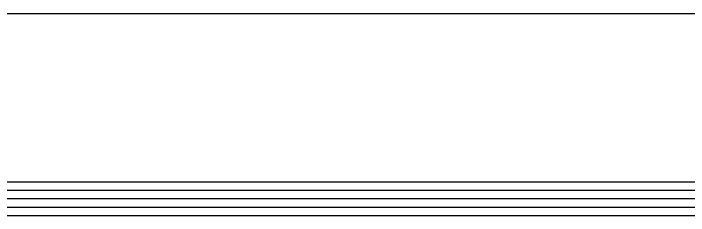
# Model space of a CAD drawing. Header units: millimetres. Extents: x 2046 to 14753, y 2361 to 29276.
# Drawn here: x 5160.1 to 5561.1, y 23212.2 to 23332.2 of the extents above; entities that cross this region are included whole.
import ezdxf

# ---------------------------------------------------------------- set-up
doc = ezdxf.new("R2010")
doc.units = ezdxf.units.MM
doc.layers.add('yazi', color=251, linetype='Continuous', lineweight=25)

msp = doc.modelspace()

# ---------------------------------------------------------------- linework, layer by layer
at = {"layer": 'yazi'}
msp.add_line((3020.515, 23332.18), (11459.215, 23332.18), dxfattribs=at)
for points in [[(3020.515, 23232.18), (11459.215, 23232.18)], [(3020.515, 23227.18), (11459.215, 23227.18)], [(3020.515, 23222.18), (11459.215, 23222.18)], [(3020.515, 23217.18), (11459.215, 23217.18)], [(3020.515, 23212.18), (11459.215, 23212.18)]]:
    msp.add_lwpolyline(points, dxfattribs=at)

doc.saveas('drawing.dxf')
